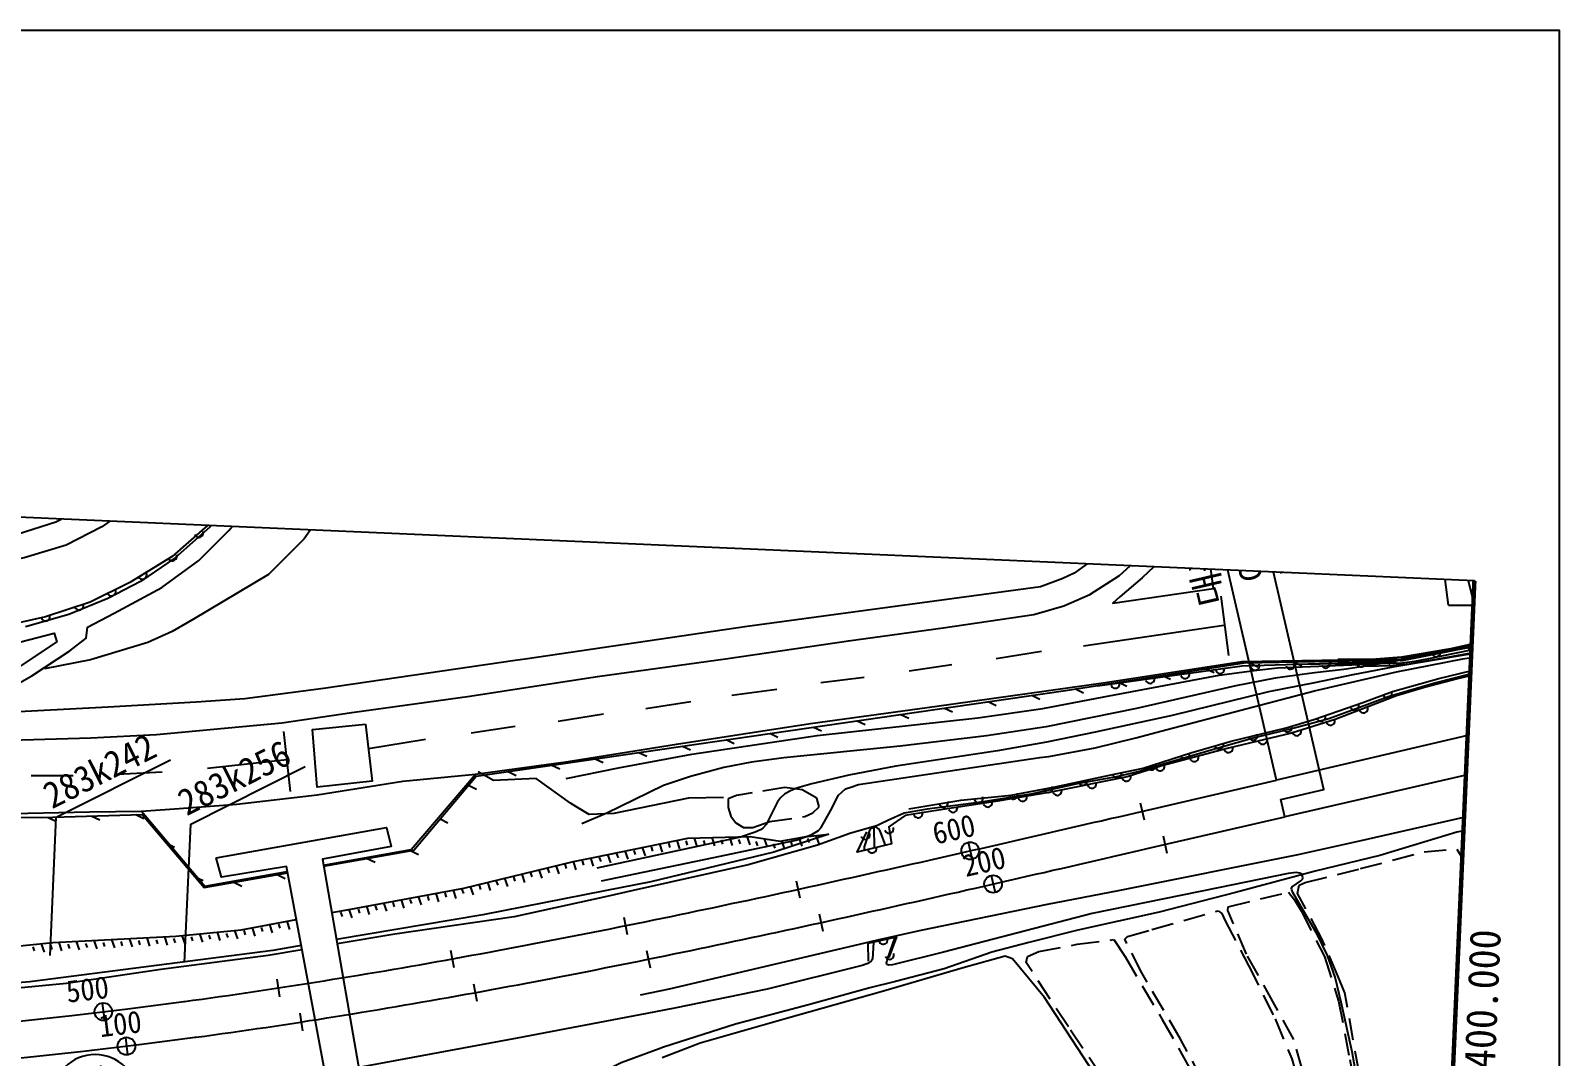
# Model space of a CAD drawing. Header units: millimetres. Extents: x 5094 to 5890, y 1103 to 1809.
# Drawn here: x 5716.6 to 5889.9, y 1502.7 to 1619.1 of the extents above; entities that cross this region are included whole.
import ezdxf
from ezdxf.enums import TextEntityAlignment as Align
from ezdxf.xclip import XClip

# ---------------------------------------------------------------- set-up
doc = ezdxf.new("R2010")
doc.units = ezdxf.units.MM
doc.header["$LTSCALE"] = 10
doc.header["$MEASUREMENT"] = 0
doc.header["$XCLIPFRAME"] = 2
doc.linetypes.add('A-CENTR01', pattern=[2, 1.25, -0.25, 0.25, -0.25])
doc.linetypes.add('HIDDEN', pattern=[0.375, 0.25, -0.125])
for name, color, linetype in [('TN-MACL', 6, 'A-CENTR01'), ('TN-MACT', 6, 'Continuous'), ('TZ-BASE', 253, 'Continuous')]:
    doc.layers.add(name, color=color, linetype=linetype)
doc.layers.add('TX-PAPR', color=2, linetype='Continuous', plot=False)
doc.styles.get("Standard").update_dxf_attribs({"font": 'GulimChe.ttf'})
doc.styles.add('SYMBTEXT', font='GulimChe.ttf')

# ---------------------------------------------------------------- blocks, each defined once
blk = doc.blocks.new('AZ0801')
at = {"color": 0}
blk.add_arc((0, 0), 0.5, 180, 0, dxfattribs=at)
blk = doc.blocks.new('AZ070')
at = {"color": 0}
for points in [[(-1, 0), (-1, -0.5)], [(0, 0), (0, -1)]]:
    blk.add_lwpolyline(points, dxfattribs=at)
blk = doc.blocks.new('AE221')
at = {"color": 0}
blk.add_lwpolyline([(0, 0), (0.71, -0.71)], dxfattribs=at)
blk = doc.blocks.new('JD-FJFJFS')
at = {"layer": 'TZ-BASE', "ltscale": 20}
blk.add_line((679.72, 52.31), (665.01, 115.86), dxfattribs=at)
at = {"layer": 'TZ-BASE'}
for p, q in [((679.72, 52.31), (665.01, 115.86)), ((664.28, 49.76), (664.73, 47.81)), ((664.28, 49.76), (664.73, 47.81)), ((644.79, 45.27), (645.23, 43.32)), ((644.79, 45.27), (645.23, 43.32)), ((666.87, 46), (667.32, 44.05)), ((625.28, 40.91), (625.71, 38.96)), ((625.28, 40.91), (625.71, 38.96)), ((647.39, 41.51), (647.83, 39.56)), ((605.73, 36.79), (606.12, 34.83)), ((605.73, 36.79), (606.12, 34.83)), ((627.88, 37.14), (628.31, 35.18)), ((586.11, 33.03), (586.46, 31.06)), ((586.11, 33.03), (586.46, 31.06)), ((608.33, 33), (608.73, 31.04)), ((566.41, 29.74), (566.71, 27.76)), ((566.41, 29.74), (566.71, 27.76)), ((588.71, 29.2), (589.07, 27.24)), ((546.62, 27.04), (546.86, 25.05)), ((546.62, 27.04), (546.86, 25.05)), ((569.02, 25.88), (569.32, 23.9)), ((549.24, 23.14), (549.48, 21.15))]:
    blk.add_line(p, q, dxfattribs=at)
blk.add_lwpolyline([(680.68, 48.17), (680.23, 50.12), (685.1, 51.25), (670.89, 112.62)], dxfattribs=at)
for points, elevation in [([(702.28, 77.52), (702, 77.57), (701.54, 77.47), (701.28, 77.16), (701.19, 76.58), (701.51, 74.8), (702.06, 72.5)], 54), ([(701.85, 67.62), (695.81, 66.29), (692.85, 65.74), (690.88, 65.56), (681.59, 65.45)], 53), ([(701.85, 67.74), (699.45, 67.21), (693.92, 66.27), (690.98, 66.02), (686.69, 66.01)], 54), ([(693.56, 65.87), (692.24, 65.64), (690.84, 65.4), (687.36, 64.85), (684.06, 64.49), (679.59, 63.88), (675.11, 63.03), (663.86, 60.45), (653.62, 58.37), (646.86, 57.36), (637.06, 56.17), (623.88, 54.83), (620.22, 54.37), (617.08, 53.77), (613.29, 52.75), (610.26, 51.7), (606.91, 50.08), (603.82, 48.56), (600.98, 47.38)], 53), ([(603.2, 40.91), (615.76, 43.49), (625.27, 45.5), (627.05, 46.17), (627.8, 46.6), (628.13, 46.94), (629.17, 48.82), (630.07, 50.6), (630.46, 50.96), (630.89, 51.33), (631.49, 51.54), (632.35, 51.84), (643.51, 53.47), (652.9, 54.87), (653.91, 55), (659.19, 56), (663.8, 57.12), (667.35, 58.06), (684.05, 62.44), (693.34, 64.6), (700.86, 66.09), (701.79, 66.24)], 50), ([(689.71, 65.25), (692.93, 65.32), (694.83, 65.51), (699.78, 66.37), (701.81, 66.77)], 51), ([(607.65, 27.96), (610.91, 28.64), (635.02, 34.32), (639.45, 35.31), (653.79, 38.25), (661.83, 39.8), (682.19, 43.88), (689.33, 45.46), (700.99, 48.12)], 49), ([(634.05, 33.96), (633.93, 32.03), (633.79, 31.8), (633.41, 31.52), (632.75, 31.29), (622.01, 28.63), (611.49, 26.47), (608.36, 25.87)], 48), ([(608.36, 25.87), (593.65, 23.06), (576.71, 19.93), (571.66, 18.98), (570.87, 18.82), (568.91, 18.25), (565.7, 17.06), (564.87, 16.59), (564.03, 15.97), (563.47, 15.37), (563.08, 14.8), (562.8, 13.93), (562.61, 12.77), (562.66, 11.17), (562.88, 9.79), (563.58, 7.76), (564.19, 6.44), (565.16, 5.17), (566.1, 4.34), (566.76, 4.05)], 48)]:
    blk.add_lwpolyline(points, dxfattribs=dict(at, elevation=elevation))
at = {"layer": 'TZ-BASE', "linetype": 'Continuous'}
for points, elevation in [([(599.22, 52.51), (605.16, 53.73), (613.47, 55.27), (627.68, 57.4), (645.86, 59.4), (653.23, 60.43), (660.15, 61.75), (673.25, 64.21), (677.5, 64.79), (679.85, 65.04), (690.14, 65.49), (692.24, 65.57), (693.69, 65.6), (695.43, 65.8), (696.8, 66.07), (701.82, 67.08)], 54), ([(701.8, 66.63), (701.48, 66.56), (692.91, 65.12), (688.39, 64.27), (684.03, 63.34), (678.83, 62.33), (667.92, 59.66), (659.19, 57.77), (653.68, 56.62), (648.11, 55.63), (636.58, 53.89), (631.24, 52.87), (627.06, 51.91), (625.46, 51.45), (624.99, 51.26), (624.55, 51.08), (623.96, 50.71), (623.5, 50.3), (623.16, 49.84), (621.88, 47.29), (621.52, 46.89), (621.25, 46.67), (620.65, 46.42), (618.98, 45.84), (602.7, 42.35)], 51), ([(635.4, 44.94), (634.9, 46.36), (634.77, 46.62), (634.61, 46.81), (634.41, 46.95), (634.13, 46.98), (633.98, 46.93), (633.79, 46.85), (633.59, 46.62), (633.01, 44.74), (632.99, 44.35)], 48), ([(690.05, 11.65), (688.3, 21.49), (687.07, 27.13), (686.38, 29.96), (685.52, 32.44), (684.37, 34.77), (681.59, 39.59), (681.46, 39.88), (681.43, 40.03), (681.51, 40.21), (682.48, 40.9), (682.67, 41.08), (682.71, 41.25), (682.67, 41.42), (682.59, 41.64), (682.37, 41.75), (681.95, 41.85), (681.07, 41.73), (673.12, 40.09), (658.82, 37.19), (641.98, 32.82), (636.22, 31.36), (635.8, 31.34), (635.56, 31.42), (635.51, 31.57), (635.59, 31.92), (636.5, 34.52)], 48)]:
    blk.add_lwpolyline(points, dxfattribs=dict(at, elevation=elevation))
at = {"layer": 'TZ-BASE', "ltscale": 20, "flags": 128}
blk.add_lwpolyline([(505.04, 22.52, 0.021273), (555.85, 27.21), (555.95, 27.22), (556.94, 27.36), (557.93, 27.49), (558.92, 27.63), (559.91, 27.77), (560.9, 27.91), (561.89, 28.05), (562.88, 28.2), (563.87, 28.34), (564.86, 28.49), (565.85, 28.64), (566.84, 28.79), (567.82, 28.94), (568.81, 29.1), (569.8, 29.25), (570.79, 29.41), (571.78, 29.57), (572.76, 29.73), (573.75, 29.89), (574.74, 30.05), (575.72, 30.21), (576.71, 30.38), (577.7, 30.54), (578.68, 30.71), (579.67, 30.88), (580.65, 31.05), (581.64, 31.22), (582.62, 31.39), (583.61, 31.56), (584.59, 31.74), (585.58, 31.91), (586.56, 32.09), (587.54, 32.27), (588.53, 32.45), (589.51, 32.63), (590.5, 32.81), (591.48, 33), (592.46, 33.18), (593.44, 33.36), (594.43, 33.55), (595.41, 33.74), (596.39, 33.93), (597.37, 34.12), (598.35, 34.31), (599.34, 34.5), (600.32, 34.69), (601.3, 34.88), (602.28, 35.08), (603.26, 35.27), (604.24, 35.47), (605.22, 35.67), (606.2, 35.87), (607.18, 36.06), (608.16, 36.26), (609.14, 36.46), (610.12, 36.67), (611.1, 36.87), (612.08, 37.07), (613.06, 37.28), (614.04, 37.48), (615.02, 37.69), (615.99, 37.89), (616.97, 38.1), (617.95, 38.31), (618.93, 38.52), (619.91, 38.72), (620.88, 38.93), (621.86, 39.14), (622.84, 39.36), (623.82, 39.57), (624.79, 39.78), (625.77, 39.99), (626.75, 40.21), (627.72, 40.42), (628.7, 40.64), (629.68, 40.85), (630.65, 41.07), (631.63, 41.28), (632.61, 41.5), (633.58, 41.72), (634.56, 41.94), (635.53, 42.15), (636.51, 42.37), (637.49, 42.59), (638.46, 42.81), (639.44, 43.03), (640.41, 43.25), (641.39, 43.47), (642.36, 43.69), (643.34, 43.92), (644.31, 44.14), (645.29, 44.36), (646.26, 44.58), (647.24, 44.81), (648.21, 45.03), (649.19, 45.25), (650.16, 45.48), (651.14, 45.7), (652.11, 45.92), (653.09, 46.15), (654.06, 46.37), (655.03, 46.6), (656.01, 46.82), (656.98, 47.05), (657.96, 47.27), (658.93, 47.5), (659.91, 47.72), (660.88, 47.95), (661.85, 48.17), (662.83, 48.4), (663.8, 48.62), (664.78, 48.85), (665.75, 49.07), (679.72, 52.31)], format="xyb", dxfattribs=at)
at = {"layer": 'TZ-BASE', "flags": 128}
blk.add_lwpolyline([(505.04, 22.52, 0.021273), (555.85, 27.21), (555.95, 27.22), (556.94, 27.36), (557.93, 27.49), (558.92, 27.63), (559.91, 27.77), (560.9, 27.91), (561.89, 28.05), (562.88, 28.2), (563.87, 28.34), (564.86, 28.49), (565.85, 28.64), (566.84, 28.79), (567.82, 28.94), (568.81, 29.1), (569.8, 29.25), (570.79, 29.41), (571.78, 29.57), (572.76, 29.73), (573.75, 29.89), (574.74, 30.05), (575.72, 30.21), (576.71, 30.38), (577.7, 30.54), (578.68, 30.71), (579.67, 30.88), (580.65, 31.05), (581.64, 31.22), (582.62, 31.39), (583.61, 31.56), (584.59, 31.74), (585.58, 31.91), (586.56, 32.09), (587.54, 32.27), (588.53, 32.45), (589.51, 32.63), (590.5, 32.81), (591.48, 33), (592.46, 33.18), (593.44, 33.36), (594.43, 33.55), (595.41, 33.74), (596.39, 33.93), (597.37, 34.12), (598.35, 34.31), (599.34, 34.5), (600.32, 34.69), (601.3, 34.88), (602.28, 35.08), (603.26, 35.27), (604.24, 35.47), (605.22, 35.67), (606.2, 35.87), (607.18, 36.06), (608.16, 36.26), (609.14, 36.46), (610.12, 36.67), (611.1, 36.87), (612.08, 37.07), (613.06, 37.28), (614.04, 37.48), (615.02, 37.69), (615.99, 37.89), (616.97, 38.1), (617.95, 38.31), (618.93, 38.52), (619.91, 38.72), (620.88, 38.93), (621.86, 39.14), (622.84, 39.36), (623.82, 39.57), (624.79, 39.78), (625.77, 39.99), (626.75, 40.21), (627.72, 40.42), (628.7, 40.64), (629.68, 40.85), (630.65, 41.07), (631.63, 41.28), (632.61, 41.5), (633.58, 41.72), (634.56, 41.94), (635.53, 42.15), (636.51, 42.37), (637.49, 42.59), (638.46, 42.81), (639.44, 43.03), (640.41, 43.25), (641.39, 43.47), (642.36, 43.69), (643.34, 43.92), (644.31, 44.14), (645.29, 44.36), (646.26, 44.58), (647.24, 44.81), (648.21, 45.03), (649.19, 45.25), (650.16, 45.48), (651.14, 45.7), (652.11, 45.92), (653.09, 46.15), (654.06, 46.37), (655.03, 46.6), (656.01, 46.82), (656.98, 47.05), (657.96, 47.27), (658.93, 47.5), (659.91, 47.72), (660.88, 47.95), (661.85, 48.17), (662.83, 48.4), (663.8, 48.62), (664.78, 48.85), (665.75, 49.07), (679.72, 52.31)], format="xyb", dxfattribs=at)
at = {"layer": 'TZ-BASE'}
blk.add_lwpolyline([(506.33, 18.46, 0.021273), (557.14, 23.15), (557.24, 23.16), (558.23, 23.29), (559.22, 23.43), (560.21, 23.57), (561.2, 23.71), (562.19, 23.85), (563.18, 23.99), (564.17, 24.14), (565.16, 24.28), (566.15, 24.43), (567.14, 24.58), (568.13, 24.73), (569.11, 24.88), (570.1, 25.04), (571.09, 25.19), (572.08, 25.35), (573.07, 25.51), (574.05, 25.67), (575.04, 25.83), (576.03, 25.99), (577.01, 26.15), (578, 26.32), (578.99, 26.48), (579.97, 26.65), (580.96, 26.82), (581.94, 26.99), (582.93, 27.16), (583.91, 27.33), (584.9, 27.5), (585.88, 27.68), (586.87, 27.85), (587.85, 28.03), (588.84, 28.21), (589.82, 28.39), (590.8, 28.57), (591.79, 28.75), (592.77, 28.94), (593.75, 29.12), (594.73, 29.3), (595.72, 29.49), (596.7, 29.68), (597.68, 29.87), (598.66, 30.06), (599.65, 30.25), (600.63, 30.44), (601.61, 30.63), (602.59, 30.82), (603.57, 31.02), (604.55, 31.21), (605.53, 31.41), (606.51, 31.61), (607.49, 31.8), (608.47, 32), (609.45, 32.2), (610.43, 32.4), (611.41, 32.61), (612.39, 32.81), (613.37, 33.01), (614.35, 33.22), (615.33, 33.42), (616.31, 33.63), (617.28, 33.83), (618.26, 34.04), (619.24, 34.25), (620.22, 34.46), (621.2, 34.66), (622.17, 34.87), (623.15, 35.08), (624.13, 35.3), (625.11, 35.51), (626.08, 35.72), (627.06, 35.93), (628.04, 36.15), (629.01, 36.36), (629.99, 36.58), (630.97, 36.79), (631.94, 37.01), (632.92, 37.22), (633.9, 37.44), (634.87, 37.66), (635.85, 37.88), (636.82, 38.09), (637.8, 38.31), (638.78, 38.53), (639.75, 38.75), (640.73, 38.97), (641.7, 39.19), (642.68, 39.41), (643.65, 39.63), (644.63, 39.86), (645.6, 40.08), (646.58, 40.3), (647.55, 40.52), (648.53, 40.75), (649.5, 40.97), (650.48, 41.19), (651.45, 41.42), (652.43, 41.64), (653.4, 41.86), (654.38, 42.09), (655.35, 42.31), (656.33, 42.54), (657.3, 42.76), (658.27, 42.99), (659.25, 43.21), (660.22, 43.44), (661.2, 43.66), (662.17, 43.89), (663.15, 44.11), (664.12, 44.34), (665.09, 44.56), (666.07, 44.79), (667.04, 45.01), (680.68, 48.17)], format="xyb", dxfattribs=at)
for points in [[(572.97, 116.27, 50.57), (572.35, 111.79, 51.08), (571.95, 107.52, 51.69), (571.05, 103.08, 52.16), (569.59, 98.41, 52.49), (568.02, 94.3, 52.79), (565.6, 89.5, 52.87), (562.1, 84.97, 52.9), (558.82, 81, 52.96), (554.9, 77.52, 52.96), (550.96, 74.83, 52.9), (547.24, 72.93, 52.9), (542.82, 71.12, 52.9), (537.92, 69.72, 52.9)], [(572.54, 116.12, 51.45), (572.11, 110.82, 51.97), (571.25, 105.4, 52.19), (570, 100.99, 52.94), (568.29, 95.73, 53.55), (566.1, 90.92, 53.58), (562.84, 86.04, 53.58), (559.13, 81.73, 53.58), (554.53, 77.67, 53.58), (549.73, 74.74, 53.58), (545.24, 72.52, 53.58), (540.17, 70.85, 53.58), (536, 69.9, 53.58), (531.19, 69.48, 53.58), (525.65, 69.55, 53.58), (521.47, 69.99, 53.58), (516.41, 70.98, 53.43), (511.74, 72.61, 53.29), (506.87, 75.18, 53.29), (502.57, 77.95, 53.32), (498.18, 81.67, 53.32), (494.64, 85.85, 53.3), (492.88, 88.76, 52.75)], [(594.57, 66.04, 54.64), (593.44, 65.87, 54.65), (571.7, 62.72, 54.42), (562.79, 61.53, 54.28), (557.27, 61.16, 53.95), (547.29, 60.61, 53.58), (534.95, 59.96, 53.19)], [(535.91, 62.6, 53.12), (538.65, 64.16, 53.12), (542.96, 66.97, 53.01), (544.78, 68.43, 52.91), (544.94, 69.65, 52.84), (547.96, 71.25, 52.79), (553.39, 74.18, 52.79), (557.56, 77.24, 52.79), (560.97, 80.65, 52.79), (564.28, 84.38, 52.79), (567.52, 89, 52.79), (569.23, 91.93, 52.79), (570.79, 96.27, 52.79), (572.13, 100.02, 52.48), (573.56, 105.36, 51.5), (575.43, 117.12, 50.6)], [(563.99, 113.19, 47.64), (563.63, 106.85, 47.64), (562.44, 100.94, 47.7), (560.52, 96.06, 47.74), (557.61, 91.24, 47.75), (554.54, 87.45, 47.75), (550.74, 83.99, 47.75), (546.58, 81.06, 47.75), (542.51, 78.95, 47.75), (537.77, 77.52, 47.75), (533.28, 76.61, 47.75), (528.41, 76.31, 47.75), (523.65, 76.53, 47.75), (519.07, 77.67, 47.75), (515.32, 78.99, 47.75), (510.76, 81.49, 47.75), (506.6, 84.03, 47.71), (503.35, 86.81, 47.58), (500.11, 91.08, 47.6)], [(502.72, 92.14, 47.57), (506.43, 87.91, 47.57), (509.96, 84.97, 47.57), (513.77, 82.74, 47.57), (518.43, 80.82, 47.57), (523.73, 79.44, 47.57), (528.45, 79.11, 47.57), (533.86, 79.37, 47.57), (537.07, 80.26, 47.57), (541.34, 81.63, 47.57), (545.66, 83.78, 47.57), (550.28, 87.16, 47.57), (553.96, 91.18, 47.51), (557.13, 95.25, 47.51), (559.35, 100.22, 47.64), (560.46, 105.12, 47.64), (561.48, 112.32, 47.64)], [(580.44, 107.16, 54.65), (579.77, 104.72, 54.65), (578.74, 101.04, 54.65), (577.79, 97.35, 54.5), (576.68, 93.86, 54.49), (574.91, 88.7, 54.3), (573.12, 84.82, 54.35), (569.49, 79.67, 54.35), (565.45, 75.63, 54.35), (556.95, 70.56, 54.03), (554.55, 69.19, 53.9), (551.79, 67.94, 53.61), (545.28, 65.98, 53.24), (540.07, 64.96, 53.24)], [(666.1, 101.07, 55.12), (666.12, 97.1, 54.76), (666.48, 90.28, 54.26), (666.28, 87.93, 54.26), (665.29, 85.1, 54.26), (663.43, 81.98, 54.14), (661.56, 79.69, 54.14), (658.92, 77.32, 54.15), (656.8, 75.78, 54.35), (655.53, 75.2, 54.36), (652.99, 74.26, 54.39), (619.71, 69.76, 54.45), (594.57, 66.04, 54.64)], [(595.62, 62.96, 54.5), (602.76, 64.06, 54.54), (617.52, 66.12, 54.49), (631.23, 68.13, 54.48), (641.94, 69.58, 54.29), (652.23, 71.09, 54.08), (655.64, 72.07, 53.87), (658.56, 73.38, 53.84), (661.95, 75.52, 53.84), (665.33, 78.7, 53.84), (667.79, 82, 53.84), (669.62, 85.1, 53.9), (671.15, 88.96, 54), (671.92, 91.84, 54.07), (672.36, 95.33, 54.19), (672.11, 99.02, 54.2)], [(489.3, 87.46, 52.48), (490.29, 86.85, 52.61), (491.83, 85.39, 52.69), (495.82, 80.96, 52.73), (500.33, 76.8, 52.73), (504.73, 73.68, 52.73), (509.2, 70.91, 52.73), (513.96, 69.26, 52.73), (519.03, 68.06, 52.73), (524.21, 67.24, 52.73), (529.51, 67.2, 52.74), (533.36, 67.2, 52.87), (537.24, 67.98, 52.87), (541.17, 68.97, 52.81), (541.46, 68.02, 52.81), (536.06, 64.43, 53.01), (531.33, 61.4, 53.13), (529.25, 60.35, 53.04), (528.48, 60.08, 52.9), (519.41, 60.5, 52.47), (505.57, 61.74, 51.58), (492.3, 63.82, 50.87), (486.83, 65.37, 50.63), (483.64, 66.08, 50.42)], [(671.22, 83.73, 54), (670.07, 81.77, 54), (668.56, 79.66, 54), (666.61, 77.25, 54), (664.49, 75.25, 54), (661.96, 73.11, 54.07), (661.17, 72.38, 54.13), (672.61, 74.05, 54.11), (671.22, 83.73, 54)], [(699.22, 72.16, 54.18), (698.25, 79.73, 54.16)], [(673.43, 73.2, 54.06), (674.28, 66.47, 54.06)], [(446.15, 72.71, 48.33), (453.24, 70.52, 48.7), (462.34, 67.8, 49.21), (471.08, 65.41, 49.63), (479.03, 63.49, 50.12), (486.9, 61.66, 50.55), (495.45, 60.11, 50.97), (501.91, 59.1, 51.38), (509.81, 58.14, 51.71), (516.71, 57.64, 51.98), (526.82, 57.11, 52.69), (536.2, 56.86, 52.99), (545.33, 57.11, 53.43), (552.75, 57.5, 53.76), (566.97, 58.83, 54.13), (574.9, 59.99, 54.13), (588.28, 61.83, 54.45), (595.62, 62.96, 54.5)], [(699.22, 72.16, 54.25), (701.7, 72.16, 54.09), (702.05, 72.17, 54.09)], [(673.78, 69.84, 54.15), (657.85, 67.53, 54.25)], [(693.9, 66.07, 53.92), (697.02, 66.64, 53.92), (701.85, 67.69, 53.92)], [(701.85, 67.69, 54.06), (697.02, 66.64, 54.15), (693.9, 66.07, 54.12)], [(598.59, 54.32, 54.2), (598.96, 54.37, 54.22), (611.71, 56.39, 54.4), (626.92, 58.73, 54.38), (641.24, 60.7, 54.14), (660.09, 63.35, 53.72), (675.79, 65.76, 53.97), (693.9, 66.07, 53.92)], [(598.64, 54.18, 54.94), (607.74, 55.51, 54.88), (655.8, 62.5, 54.59), (676.07, 65.61, 54.77), (693.98, 65.96, 54.77)], [(653.11, 66.9, 54.25), (647.95, 66.07, 54.28)], [(693.79, 65.86, 54.73), (701.84, 67.42, 54.73)], [(701.7, 64.35, 49.52), (701.67, 64.34, 49.52), (697.79, 63.36, 49.43), (692.52, 61.82, 49.33), (688.66, 60.37, 49.27), (685.65, 59.27, 49.24), (682.04, 58.29, 49.12), (677.23, 57.11, 49.03), (673.23, 55.99, 48.91), (669.48, 54.9, 48.91), (666.91, 54.13, 48.91), (664.32, 53.35, 48.91), (661.6, 52.68, 48.91), (657.34, 51.94, 48.87), (651.87, 50.73, 48.73), (646.27, 49.82, 48.51), (640.15, 49.03, 48.29), (637.54, 48.58, 48.27), (635.67, 47.76, 48.03), (634.09, 47, 47.97), (634.13, 44.63, 48.13)], [(642.94, 65.41, 54.3), (638.08, 64.69, 54.39)], [(693.3, 65.76, 54.25), (675.83, 65.25, 53.85), (659.44, 62.96, 53.72)], [(692.89, 62.37, 49.59), (698.13, 63.85, 49.69), (701.72, 64.72, 49.75)], [(701.69, 64.15, 49.87), (700.26, 63.79, 49.84), (696.52, 62.83, 49.75), (693.33, 61.87, 49.72)], [(623.08, 62.59, 54.41), (618, 61.91, 54.45)], [(633, 63.97, 54.41), (628.08, 63.37, 54.41)], [(613.33, 61.19, 54.48), (608.23, 60.39, 54.49)], [(693.33, 61.87, 49.72), (686.37, 59.19, 49.33), (681.42, 57.66, 49.17), (674.29, 55.96, 49.03), (666.73, 53.93, 49.03), (662.79, 52.71, 49.03), (654.34, 50.98, 48.86), (647.88, 49.91, 48.61), (641.41, 48.9, 48.26), (637.65, 48.32, 48.26), (635.78, 47.04, 48.38), (636.08, 45.11, 48.75), (632.2, 44.16, 48.88), (633.3, 46.46, 48.08)], [(638.06, 49.07, 48.08), (643.95, 50.06, 48.24), (649.67, 50.62, 48.6), (654.64, 51.57, 48.72), (660.82, 52.88, 48.82), (664.63, 53.67, 48.93), (670.02, 55.41, 48.86), (674.58, 56.75, 48.93), (680.82, 58.25, 49.03), (683.98, 59.21, 49.04), (689.52, 61.11, 49.22), (692.89, 62.37, 49.59)], [(456.69, 60.34, 49.1), (466.64, 57.63, 49.23), (475.65, 55.2, 49.85), (482.52, 53.72, 50.32), (490.94, 52.36, 50.61), (498.1, 51.04, 50.94), (504.56, 50.35, 51.42), (514.7, 49.36, 51.84), (524.19, 48.68, 52.21), (534.67, 48.5, 52.85), (545.16, 48.73, 53.32), (551.08, 48.8, 53.56), (558.24, 40.31, 53.81), (567.59, 41.96, 53.81)], [(603.46, 59.79, 54.49), (598.29, 58.98, 54.49)], [(466.4, 57.53, 50.11), (468.02, 57.09, 50.21), (477.17, 54.73, 50.45), (485.08, 53.05, 50.89), (493.56, 51.66, 51.43), (504.97, 50.06, 51.76), (516.83, 48.94, 52.14), (527.87, 48.15, 52.97), (539.77, 48.07, 53.52), (551.14, 48.43, 54.43), (558.19, 40.13, 55), (567.62, 41.82, 55)], [(567.97, 51.02, 54.13), (567.22, 57.85, 54.13)], [(593.44, 58.41, 54.49), (588.43, 57.63, 54.49)], [(701.4, 57.4, 50.44), (679.72, 52.31, 50.24)], [(583.26, 56.93, 54.46), (576.8, 55.87, 54.31)], [(567.56, 54.61, 54.13), (558.54, 53.62, 53.81)], [(571.69, 42.69, 53.81), (581.65, 44.44, 53.81), (588.93, 52.99, 53.81), (598.59, 54.32, 54.2)], [(571.71, 42.56, 55), (581.93, 44.39, 55), (589.02, 52.78, 55), (598.64, 54.18, 54.94)], [(543.31, 52.81, 53.32), (538.56, 52.81, 53.12)], [(553.41, 53.24, 53.65), (548.35, 52.95, 53.48)], [(551.08, 48.8, 51.69), (555.32, 49.1, 53.81), (561.87, 49.6, 53.84), (570.99, 50.67, 54.14), (580.69, 52.19, 54.16), (588.93, 52.99, 54.2)], [(600.3, 49.34, 53.39), (599.69, 49.71, 53.57), (595.82, 52.49, 54.49), (590.98, 52.26, 54.4), (589.24, 53.26, 54.33)], [(701.2, 52.87, 50.34), (680.68, 48.17, 50.17)], [(617.03, 50.36, 51.85), (613.08, 50.27, 52.35), (604.61, 48.52, 52.89), (601.8, 48.42, 52.95), (600.3, 49.34, 53.39)], [(559.55, 43.51, 54.22), (578.85, 46.95, 54.3), (579.37, 44.81, 54.3), (571.58, 43.34, 57.97), (576.26, 16.35, 58.04), (589.15, 18.63, 53.27), (590.13, 18.57, 53.27), (591.12, 18.08, 53.27), (591.87, 16.84, 53.27), (591.98, 15.42, 53.27), (591.19, 14.51, 53.27), (589.93, 14.04, 52.24), (577.09, 11.85, 46.14), (576.71, 14.18, 57.92), (572.93, 13.41, 58.59), (567.49, 42.54, 58.14), (560.15, 41.33, 54.19), (559.55, 43.51, 54.19)], [(634.4, 47.15, 47.41), (631.36, 46.25, 48.61), (627.71, 44.93, 48.9), (619.86, 42.71, 49.25), (606.81, 39.81, 49.02), (603.81, 39.14, 49.02)], [(602.29, 43.56, 51.76), (613.02, 45.73, 51.25), (620.06, 45.92, 50.89), (623.46, 45.39, 50.49), (626.24, 45.9, 50.17), (628.97, 46.18, 49.5)], [(628.99, 46.18, 49.5), (622.76, 44.15, 49.5), (608.8, 40.78, 49.48), (603.6, 39.76, 49.36)], [(700.93, 46.58, 48.67), (700.19, 46.41, 48.63), (691.45, 43.76, 48.45), (684.1, 41.98, 48.28), (675.08, 39.57, 48.24), (666.42, 37.33, 47.8), (657.22, 35.32, 47.59), (651.66, 33.91, 47.59), (647.47, 32.79, 47.59), (642.06, 30.92, 47.59), (636.55, 29.5, 47.59), (633.65, 28.75, 47.59), (626.68, 26.84, 47.41), (618.4, 24.64, 46.92), (610.23, 22.04, 46.62), (609.75, 21.86, 46.62)], [(572.63, 37.29, 51.98), (574.38, 37.62, 52), (587.6, 40.07, 52.36), (600.03, 43.1, 51.87), (602.29, 43.56, 51.76)], [(603.6, 39.76, 49.36), (589.78, 37.05, 49.05), (573.16, 34.23, 48.93)], [(603.81, 39.14, 49.02), (593.31, 36.8, 49.05), (579.79, 34.85, 48.94), (573.24, 33.74, 48.75)], [(502.26, 27.06, 48.46), (502.75, 29.58, 49.35), (503.36, 29.88, 49.52), (511.84, 30.83, 49.93), (529.02, 32.7, 50.36), (541, 33.89, 51.15), (554.97, 34.62, 51.72), (562.35, 35.34, 51.83), (568.61, 36.53, 51.92)], [(569.26, 33.07, 48.63), (565.41, 32.42, 48.51), (553.25, 30.84, 48.51), (542.55, 29.25, 48.58), (529.53, 28, 48.58), (516.47, 27.15, 48.32), (505.56, 26.5, 48.13), (495.85, 25.77, 48.13), (486.26, 26.08, 48.05), (475.37, 26.99, 47.45), (463.81, 27.66, 46.81), (452.45, 28.38, 46.04), (442.8, 28.66, 45.47), (433.96, 29.72, 44.75), (428.34, 30.48, 43.42)], [(569.17, 33.55, 48.9), (565.94, 33.01, 48.87), (538.42, 29.46, 48.71), (513.55, 27.39, 48.19), (502.26, 27.06, 48.19)], [(633.48, 31.79, 48.16), (633.45, 33.83, 49.12), (636.66, 34.55, 49.25), (635.78, 32.22, 48.03)], [(655.85, 5.15, 47.38), (664.74, 4.09, 47.38), (665.16, 4.27, 47.38), (665.36, 4.7, 47.38), (664.65, 7.38, 47.38), (662.99, 11.71, 47.38), (660.41, 16.97, 47.38), (657.12, 22, 47.38), (653.43, 27.65, 47.38), (649.8, 32.07, 47.45), (648.96, 32.35, 47.54), (644.21, 31.02, 47.61), (635.2, 28.37, 47.61), (624.17, 25.3, 47.18), (614.39, 22.48, 47.07), (610.1, 20.81, 46.91)], [(609.75, 21.86, 46.62), (605.43, 20.27, 46.58), (601.44, 18.24, 46.18), (598.81, 16.41, 46.12), (597.05, 15.21, 45.89), (594.62, 13.69, 45.59), (597.89, 12.84, 45.51), (603.89, 9.48, 45.97), (607.61, 7.76, 46.11), (610.48, 7.16, 46.12), (614.99, 6.58, 46.18)]]:
    blk.add_polyline3d(points, dxfattribs=at)
blk.add_polyline3d([(576.45, 58.67, 54.24), (577.22, 52.21, 54.16), (570.99, 51.53, 54.09), (570.46, 58.08, 54.09)], close=True, dxfattribs=at)
at = {"layer": 'TZ-BASE', "linetype": 'HIDDEN'}
for points in [[(618.52, 50.59, 51.74), (617.59, 50.2, 51.72), (617.58, 49.2, 51.55), (617.86, 48.25, 51.33), (618.46, 47.46, 51.14), (619.33, 46.94, 51.15), (620.36, 46.94, 51.15), (622.3, 47.61, 51.03), (626.27, 48.18, 50.46), (627.17, 48.6, 50.31), (627.9, 49.31, 50.3), (627.63, 50.28, 50.31), (625.96, 51.23, 50.85), (623.98, 51.49, 51.03), (618.52, 50.59, 51.74)], [(687.49, 28.2, 48.18), (686.7, 30.13, 48.18), (684.83, 34.41, 48.18), (682.13, 39.47, 48.18), (682.32, 40.41, 48.18), (683, 40.72, 48.18), (689.25, 42.28, 48.18), (696.47, 44.19, 48.18), (700.18, 44.5, 48.18), (700.68, 43.71, 48.18), (700.79, 43.41, 48.18)], [(681.71, 22.91, 47.9), (679.51, 26.88, 47.9), (676.32, 32.59, 47.9), (674.21, 37.54, 47.9), (674.27, 37.95, 47.9), (681.11, 39.63, 47.9), (681.78, 38.75, 47.9), (682.54, 37.49, 47.9), (685.18, 32.3, 47.9), (686.78, 27.27, 47.9), (688.05, 20.63, 47.9), (689.08, 14.78, 47.9), (690.52, 8.05, 47.9), (691.22, 2.24, 47.9), (690.8, 1.2, 47.9), (689.49, 0.95, 47.9), (686.52, 1.26, 47.9), (686.31, 1.76, 47.9), (686.1, 2.96, 47.9), (685.5, 6.43, 47.9), (684.47, 12.02, 47.9), (683.57, 15.83, 47.9), (682.68, 19.41, 47.9), (681.71, 22.91, 47.9)], [(671.4, 18.23, 47.65), (668.85, 22.95, 47.65), (664.46, 30.45, 47.65), (662.53, 34.27, 47.65), (662.85, 34.6, 47.65), (665.61, 35.37, 47.65), (673.12, 37.5, 47.65), (673.54, 37.21, 47.65), (673.91, 36.35, 47.65), (676.56, 31.3, 47.65), (679.58, 25.25, 47.65), (681.47, 20.71, 47.65), (683.19, 14.81, 47.65), (684.59, 8.44, 47.65), (685.68, 1.93, 47.65), (685.45, 1.56, 47.65), (685.15, 1.44, 47.65), (681.05, 1.78, 47.65), (674.83, 3.14, 47.65), (674.82, 5.36, 47.65), (674.45, 8.98, 47.65), (673.8, 11.51, 47.65), (672.69, 14.78, 47.65), (671.4, 18.23, 47.65)], [(659.89, 18.79, 47.38), (656.14, 24.33, 47.38), (651.36, 31.65, 47.38), (651.52, 32.32, 47.38), (652.8, 32.89, 47.38), (657.15, 33.7, 47.38), (661.28, 34.23, 47.38), (662.61, 32.23, 47.38), (666.78, 25.18, 47.38), (669.91, 19.63, 47.38), (672.62, 13.32, 47.38), (673.65, 10.2, 47.38), (674.37, 4.7, 47.38), (674.46, 2.85, 47.38), (673.89, 2.61, 47.38), (666.83, 3.65, 47.38), (666.44, 4.25, 47.38), (666.12, 5.18, 47.38), (664.88, 8.34, 47.38), (663.43, 11.8, 47.38), (661.62, 15.46, 47.38), (659.89, 18.79, 47.38)], [(699.03, 3.31, 48.18), (697.16, 0.43, 48.18), (696.12, 0.12, 48.18), (693.65, 0.11, 48.18), (692.57, 0.67, 48.18), (692.18, 1.3, 48.18), (691.78, 2.98, 48.18), (691.16, 7.22, 48.18), (690.4, 11.75, 48.18), (687.49, 28.2, 48.18)]]:
    blk.add_polyline3d(points, dxfattribs=at)
at = {"layer": 'TZ-BASE'}
for centre in [(645.01, 44.3), (645.01, 44.3), (647.61, 40.54), (546.74, 26.05), (546.74, 26.05), (549.36, 22.15)]:
    blk.add_circle(centre, 1, dxfattribs=at)
at = {"layer": 'TZ-BASE', "rotation": 19.1606489683417}
for name, p in [('AZ0801', (557.57, 80.35, 53.58)), ('AZ0801', (554.57, 77.7, 53.58)), ('AZ0801', (551.16, 75.61, 53.58)), ('AZ0801', (547.65, 73.71, 53.58)), ('AZ0801', (543.99, 72.11, 53.58)), ('AZ0801', (540.19, 70.86, 53.58)), ('AZ0801', (701.74, 67.66, 53.92)), ('AE221', (681.71, 65.72, 54.77)), ('AE221', (686.71, 65.82, 54.77)), ('AE221', (691.71, 65.91, 54.77)), ('AZ0801', (697.83, 66.82, 53.92)), ('AE221', (666.82, 64.19, 54.69)), ('AZ0801', (669.37, 64.35, 53.8)), ('AE221', (671.77, 64.95, 54.73)), ('AZ0801', (673.33, 64.9, 53.83)), ('AE221', (676.71, 65.62, 54.77)), ('AZ0801', (677.31, 65.29, 53.89)), ('AZ0801', (681.3, 65.41, 53.98)), ('AZ0801', (685.3, 65.53, 54.07)), ('AZ0801', (689.3, 65.65, 54.16)), ('AE221', (656.94, 62.67, 54.6)), ('AZ0801', (661.45, 63.24, 53.74)), ('AE221', (661.88, 63.43, 54.64)), ('AZ0801', (665.41, 63.79, 53.77)), ('AE221', (642.1, 60.5, 54.67)), ('AE221', (647.05, 61.22, 54.64)), ('AE221', (651.99, 61.94, 54.62)), ('AZ0801', (688.57, 60.78, 49.19)), ('AZ0801', (692.31, 62.15, 49.53)), ('AE221', (632.2, 59.06, 54.73)), ('AE221', (637.15, 59.78, 54.7)), ('AZ0801', (684.79, 59.49, 49.07)), ('AZ0801', (685.86, 59.04, 49.31)), ('AZ0801', (689.6, 60.44, 49.51)), ('AE221', (622.31, 57.63, 54.79)), ('AE221', (627.25, 58.34, 54.76)), ('AZ0801', (677.09, 57.35, 48.97)), ('AZ0801', (680.97, 58.29, 49.03)), ('AZ0801', (682.04, 57.86, 49.19)), ('AE221', (607.46, 55.47, 54.88)), ('AE221', (612.41, 56.19, 54.85)), ('AE221', (617.36, 56.91, 54.82)), ('AZ0801', (673.22, 56.35, 48.91)), ('AZ0801', (674.28, 55.95, 49.03)), ('AZ0801', (678.17, 56.88, 49.11)), ('AE221', (597.57, 54.03, 54.95)), ('AE221', (602.51, 54.75, 54.92)), ('AZ0801', (665.58, 53.97, 48.91)), ('AZ0801', (666.55, 53.88, 49.03)), ('AZ0801', (669.38, 55.21, 48.87)), ('AZ0801', (670.41, 54.92, 49.03)), ('AE221', (592.62, 53.3, 54.98)), ('AZ0801', (657.78, 52.23, 48.77)), ('AZ0801', (658.81, 51.89, 48.95)), ('AZ0801', (661.69, 53.06, 48.84)), ('AZ0801', (662.73, 52.7, 49.03)), ('AE221', (588.14, 51.74, 55)), ('AZ0801', (645.96, 50.26, 48.37)), ('AZ0801', (649.93, 50.67, 48.6)), ('AZ0801', (650.95, 50.42, 48.73)), ('AZ0801', (653.86, 51.42, 48.7)), ('AZ0801', (654.89, 51.09, 48.87)), ('AE221', (550.43, 48.41, 54.37)), ('AZ0801', (639.11, 48.55, 48.26)), ('AZ0801', (642, 49.74, 48.19)), ('AZ0801', (643.06, 49.16, 48.35)), ('AZ0801', (647.01, 49.77, 48.57)), ('AE221', (540.47, 48.09, 53.57)), ('AE221', (545.45, 48.25, 53.97)), ('AE221', (584.91, 47.92, 55)), ('AZ0801', (635.82, 46.8, 48.42)), ('AE221', (553.91, 45.17, 54.66)), ('AZ070', (609.78, 45.08, 51.4)), ('AZ070', (611.74, 45.48, 51.31)), ('AZ070', (613.71, 45.75, 51.21)), ('AZ070', (615.71, 45.8, 51.11)), ('AZ070', (617.71, 45.86, 51.01)), ('AZ070', (619.7, 45.91, 50.91)), ('AZ070', (621.67, 45.67, 50.7)), ('AZ070', (623.63, 45.42, 50.47)), ('AZ070', (625.59, 45.78, 50.25)), ('AZ070', (627.53, 46.03, 49.85)), ('AZ0801', (633.13, 46.1, 48.2)), ('AE221', (576.64, 43.44, 55)), ('AE221', (581.56, 44.32, 55)), ('AZ070', (601.95, 43.49, 51.78)), ('AZ070', (603.91, 43.89, 51.69)), ('AZ070', (605.87, 44.29, 51.59)), ('AZ070', (607.82, 44.68, 51.5)), ('AZ0801', (633.89, 44.57, 48.82)), ('AE221', (557.14, 41.37, 54.92)), ('AE221', (566.44, 41.61, 55)), ('AZ070', (594.17, 41.67, 52.1)), ('AZ070', (596.11, 42.15, 52.03)), ('AZ070', (598.05, 42.62, 51.95)), ('AZ070', (599.99, 43.1, 51.88)), ('AE221', (561.52, 40.73, 55)), ('AZ070', (588.34, 40.25, 52.33)), ('AZ070', (590.28, 40.73, 52.26)), ('AZ070', (592.23, 41.2, 52.18)), ('AZ070', (578.52, 38.39, 52.12)), ('AZ070', (580.49, 38.76, 52.17)), ('AZ070', (582.45, 39.12, 52.22)), ('AZ070', (584.42, 39.48, 52.28)), ('AZ070', (586.39, 39.85, 52.33)), ('AZ070', (574.59, 37.66, 52.01)), ('AZ070', (576.56, 38.03, 52.06)), ('AZ070', (555.65, 34.68, 51.73)), ('AZ070', (557.64, 34.88, 51.76)), ('AZ070', (559.63, 35.07, 51.79)), ('AZ070', (561.62, 35.27, 51.82)), ('AZ070', (563.6, 35.58, 51.85)), ('AZ070', (565.56, 35.95, 51.87)), ('AZ070', (567.53, 36.32, 51.9)), ('AZ070', (539.69, 33.76, 51.06)), ('AZ070', (541.68, 33.92, 51.18)), ('AZ070', (543.68, 34.03, 51.26)), ('AZ070', (545.67, 34.13, 51.34)), ('AZ070', (547.67, 34.24, 51.42)), ('AZ070', (549.67, 34.34, 51.5)), ('AZ070', (551.66, 34.45, 51.59)), ('AZ070', (553.66, 34.55, 51.67)), ('AZ0801', (635.15, 34.21, 49.19)), ('AZ0801', (635.87, 32.49, 48.17))]:
    blk.add_blockref(name, p, dxfattribs=at)
at = {"layer": 'TZ-BASE'}
for s, height, rotation, p in [('대구선종점 2km635.623', 3, 103.0356, (673.89, 72.51)), ('대구선종점 2km635.623', 3, 103.0356, (673.89, 72.51)), ('이설경부하선 종점', 3, 103.0357, (678.81, 75.14)), ('EP= 330km233.942', 3, 103.0357, (683.14, 76.07)), ('600', 2.5, 12.8425, (641.07, 45)), ('600', 2.5, 12.8425, (641.07, 45)), ('200', 2.5, 12.8661, (644.51, 41.33)), ('500', 2.5, 6.8263, (542.68, 27.07)), ('500', 2.5, 6.8263, (542.68, 27.07)), ('100', 2.5, 6.9542, (546.4, 23.16))]:
    blk.add_text(s, height=height, rotation=rotation, dxfattribs=at).set_placement(p)
blk = doc.blocks.new('TTTW101-2')
blk.add_line((-6, 0), (6, 0))
blk.add_circle((0, 0), 6)
at = {"style": 'SYMBTEXT'}
for tag, p in [('TTTW_TITLE_1', (0.17, 2.77)), ('TTTW_TITLE_2', (0.17, -2.31))]:
    blk.add_attdef(tag, text='', height=3, dxfattribs=at).set_placement(p, align=Align.MIDDLE_CENTER)
blk = doc.blocks.new('JD-DCGJF7')
at = {"layer": 'TZ-BASE', "flags": 128}
for points in [[(531.42, 106.85), (532.1, 122.54), (545.06, 129.06)], [(546.67, 106.06), (547.36, 121.75), (560.32, 128.27)]]:
    blk.add_lwpolyline(points, dxfattribs=at)
at = {"layer": 'TZ-BASE'}
ref = blk.add_blockref('TTTW101-2', (536.52, 90.82, 0.02), dxfattribs=dict(at, xscale=-0.7999999999910473, yscale=0.8000000000140102, zscale=0.7999999999999969, rotation=356.0299714875541))
ref.add_attrib('TTTW_TITLE_1', '3/D', dxfattribs={"layer": '0', "height": 2.4, "rotation": 356.03, "style": 'SYMBTEXT'}).set_placement((536.53, 93.04, 0.02), align=Align.MIDDLE_CENTER)
ref.add_attrib('TTTW_TITLE_2', '기설', dxfattribs={"layer": '0', "height": 2.4, "rotation": 356.03, "style": 'SYMBTEXT'}).set_placement((536.59, 88.96, 0.02), align=Align.MIDDLE_CENTER)
for s, p in [('283k242', (531.63, 123.42)), ('283k256', (546.89, 122.63))]:
    blk.add_text(s, height=3, rotation=26.7353, dxfattribs=at).set_placement(p)

msp = doc.modelspace()

# ---------------------------------------------------------------- linework, layer by layer
at = {"layer": 'TN-MACL', "const_width": 0.5}
msp.add_lwpolyline([(5873.69, 1406.8), (5880.25, 1556.65)], dxfattribs=at)
at = {"layer": 'TX-PAPR'}
msp.add_lwpolyline([(5093.89, 1103.05), (5889.89, 1103.05), (5889.89, 1619.05), (5093.89, 1619.05)], close=True, dxfattribs=at)
at = {"layer": 'TX-PAPR', "flags": 128}
msp.add_lwpolyline([(5168.79, 1556.15), (5187.37, 1407.3), (5201.69, 1409.09, -0.041993), (5524.2, 1422.08), (5693.87, 1414.66), (5693.87, 1414.66), (5873.69, 1406.8), (5880.25, 1556.65), (5700.42, 1564.51), (5700.42, 1564.51), (5530.75, 1571.93, 0.041993), (5183.11, 1557.93), (5168.79, 1556.15)], format="xyb", dxfattribs=at)

# ---------------------------------------------------------------- block references
at = {"layer": 'TZ-BASE'}
ref = msp.add_blockref('JD-FJFJFS', (5178.08, 1481.72), dxfattribs=at)
XClip(ref).set_block_clipping_path([(-9.2897454324, 74.4224470829), (9.2897454323, -74.4224470829), (23.6059495803, -72.6354339273), (346.1232500652, -59.6486941024), (515.785324317, -67.0663218898), (515.7857195197, -67.0663391681), (695.6139382592, -74.9284237473), (702.165675345, 74.9284237478), (522.3374600953, 82.7905081745), (522.3370673573, 82.7905253449), (352.674977433, 90.2081538176), (5.0264587284, 76.20946024)])
msp.add_blockref('JD-DCGJF7', (5187.37, 1407.3), dxfattribs=at)

# ---------------------------------------------------------------- texts
at = {"layer": 'TN-MACT'}
msp.add_text('MATCH LINE 서기(현)283km 400.000', height=3.5, rotation=87.4966, dxfattribs=at).set_placement((5879.93, 1481.15), align=Align.MIDDLE_CENTER)

doc.saveas('drawing.dxf')
